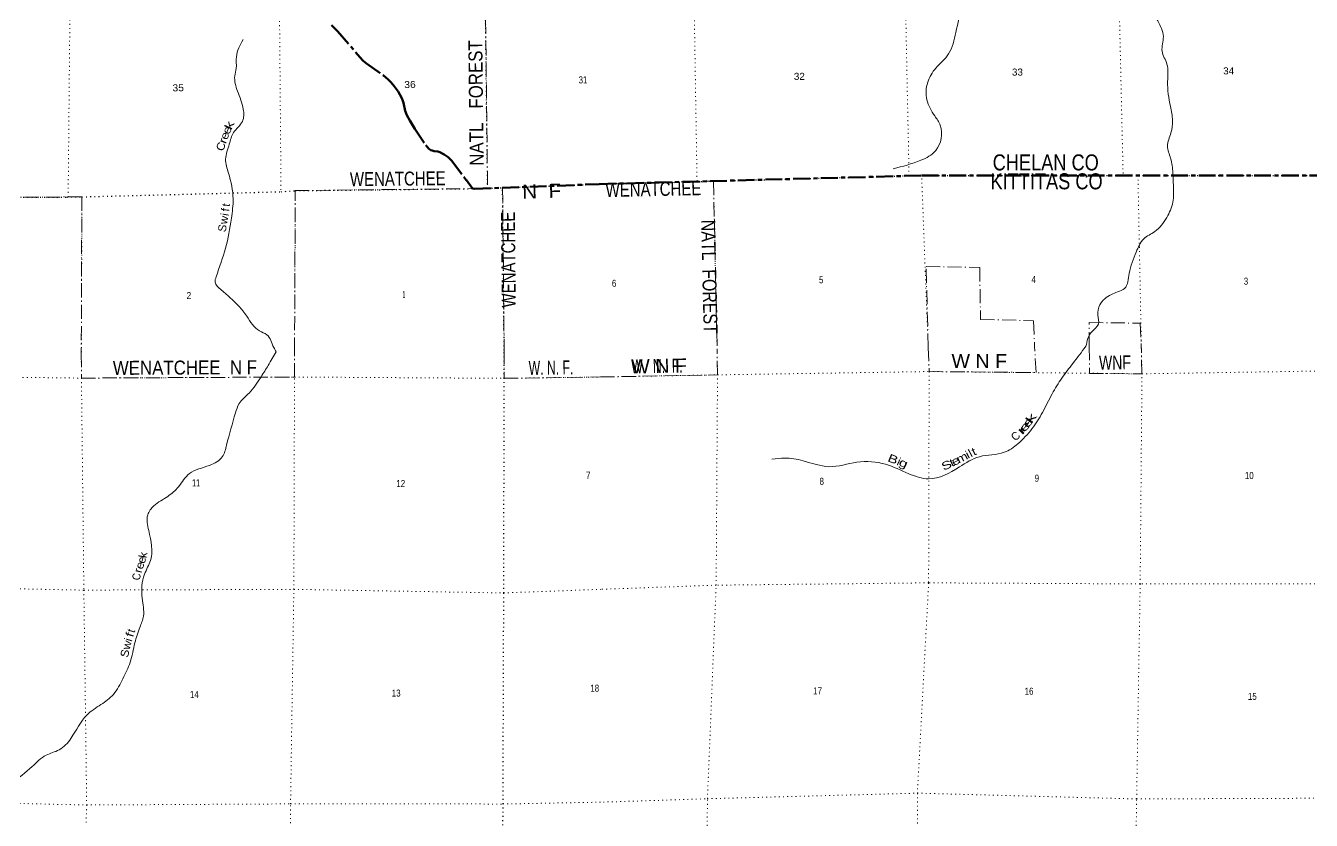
# Model space of a CAD drawing. Header units: feet. Extents: x -8 to 250644, y -192250 to 1368.
# Drawn here: x 141658 to 173797, y -102914 to -83053 of the extents above; entities that cross this region are included whole.
import ezdxf
from ezdxf.enums import TextEntityAlignment as Align

# ---------------------------------------------------------------- set-up
doc = ezdxf.new("R2010")
doc.units = ezdxf.units.FT
doc.header["$LTSCALE"] = 70
for name, pattern in [('DOT_DASHED', [7.7, 5, -1.2, 0.3, -1.2]), ('DOTTED', [1.5, 0.3, -1.2]), ('LONG_DASH_SHORT_DASH', [9.9, 6, -1.2, 1.5, -1.2])]:
    doc.linetypes.add(name, pattern=pattern)
for name, color, linetype, lineweight in [('11', 7, 'LONG_DASH_SHORT_DASH', 60), ('39', 7, 'Continuous', 13), ('44', 7, 'DOT_DASHED', 13), ('6', 7, 'DOTTED', 25), ('7', 7, 'DOTTED', 13)]:
    doc.layers.add(name, color=color, linetype=linetype, lineweight=lineweight)
doc.layers.add('12', color=7, linetype='Continuous')
doc.layers.add('41', color=7, linetype='Continuous')

msp = doc.modelspace()

# ---------------------------------------------------------------- linework, layer by layer
at = {"layer": '11'}
for points in [[(149303.11, -83036.77), (149456.79, -83185.4), (150009.04, -83836.34), (150090.79, -83931.44), (150178.41, -83994.56), (150598.73, -84294.92), (150711.61, -84391.84), (150793.1, -84473.36), (150871.91, -84565.2), (150966.96, -84697.84), (151060.67, -84861.69), (151086.06, -84929.77), (151100.66, -84980.39), (151142.93, -85177.8), (151186.27, -85292.03), (151258.56, -85424.43), (151386.57, -85634.6), (151658.2, -86038.69), (151737, -86127.71), (151788.54, -86165.77), (151815.31, -86175.87), (151868.77, -86186.57), (151961.79, -86198.24), (152011.43, -86212.14), (152118.16, -86274.34), (152217.65, -86342.87), (152304.56, -86425.42), (152674.21, -86911.65), (152827.78, -87118.46), (152832.53, -87124.86), (152873.76, -87131.74), (155995.62, -87012.15)], [(155995.62, -87012.15), (164053.68, -86797.19), (179837.1, -86801.26), (185152.91, -86661.58), (187192.06, -86529.47)]]:
    msp.add_lwpolyline(points, dxfattribs=at)
at = {"layer": '39'}
for points in [[(163347.9, -86629.95), (164037.74, -86417.06), (164409.01, -86174.22), (164521.29, -85541.88), (164383.22, -85307.96), (164186.49, -84905.53), (164208.74, -84465.88), (164411.38, -84112.46), (164728.81, -83759.5), (164910.8, -83218.94), (165024.64, -82552.32), (164980.75, -82135.74), (164764.87, -81209.58), (164644.54, -80648.92), (164713.51, -80238.86), (165080.67, -79393.48), (165285.27, -78886.87), (165516.45, -78708.4), (165901.4, -78435.14), (166356.91, -78017.84), (166746.65, -77800.94), (167360.44, -77474.2), (167856.96, -77560.18), (168579.99, -77568.53), (168908.4, -77433.08), (169345.57, -77149.04), (169556.2, -77089.75), (169923.12, -77121.06), (170011.7, -77119.86), (170234.93, -76949.56), (170442.47, -76809.7), (170993.63, -76765.96), (171158.91, -76777.83), (171568.16, -76663.46), (171945.44, -76418.52), (172090.67, -76287.57), (172516.84, -76084.29), (173132.37, -75737.37), (173371.88, -75429.8), (173526.5, -75099.2), (173610.81, -74930.79), (173765.1, -74576.01), (173741.22, -74149.07), (173593.05, -73764.13), (173661.86, -73491.12), (173747.07, -73240.06), (173800.51, -72872.54), (173923.87, -72463.77), (174080.58, -72288.32), (174426.98, -71993.42), (174706.83, -71840.49), (174802.78, -71743.03)], [(168163.22, -91066.95), (168310.21, -90702.3), (168474.79, -90512.64), (168459.72, -90291.15), (168510.54, -90028.47), (168799.04, -89770.62), (168955.24, -89706.03), (169127.24, -89619.06), (169247.04, -89244.59), (169421.05, -88710.18), (169607.94, -88383.17), (169885.34, -88198.03), (170184.65, -87845.32), (170334.56, -87464.4), (170350.97, -87038.93), (170336.77, -86732.79), (170279.45, -86364.75), (170202.89, -86063.49), (170287.01, -85731.83), (170329.16, -85422.9), (170276.08, -85070.93), (170205.21, -84445.11), (170189.3, -84012.03), (170068.17, -83691.21), (170099.49, -83326), (169957.25, -82932.92), (169528.64, -82060.02), (169382.73, -81394.91), (169472.6, -81041.01), (169539.26, -80757.95), (169483.05, -80472.53), (169491.7, -80218.48), (169600.62, -79932.84), (169812.34, -79655.88), (170025.56, -79489.74), (170294.75, -79292.62), (170559.31, -79200.36), (170979.82, -78876.24), (171331.99, -78561.1), (171371.82, -78379.18), (171389.54, -78050.43), (171576.64, -77739.55), (171673.99, -77492.35), (171742.12, -77168.97), (171897.28, -76878.67), (172038.81, -76622.82), (172127.62, -76339.47), (172225.46, -76218.75)], [(147093.39, -83399.92), (146924.67, -83827.53), (146919.23, -84121.08), (146884.19, -84307.94), (146954.6, -84690.28), (147096.97, -85137.26), (147075.4, -85444.83), (146855.22, -85721.41), (146747.38, -86014.55), (146655.22, -86388.18), (146727.81, -86736.34), (146843.1, -87384.29), (146800.61, -87864.7), (146654.41, -88616.14), (146418.05, -89329), (146393.29, -89465.64), (146536.95, -89649.21), (146980.66, -90057.21), (147184.18, -90315.42), (147503.63, -90680.69), (147685.86, -90777.95), (147858.98, -91094.36), (147921.22, -91202.03)], [(146900.81, -92727.51), (146993.21, -92499.76), (147243.42, -92234.11), (147540.96, -91828.62), (147721.92, -91542.74), (147921.22, -91202.03)], [(168163.22, -91066.95), (167835.47, -91492.9), (167561.39, -91862.36), (167319.7, -92251.64), (167076.78, -92721.52), (166813.13, -93129.16), (166462.61, -93501.42), (166118.6, -93716.46), (165503.9, -93825.46), (164999.31, -94082.44), (164231.5, -94378.35), (163735.22, -94250.43), (163153.37, -94014.59), (162438.52, -93965.46), (161739.32, -94075.32), (161097.97, -93928.73), (160626.41, -93858.99), (160314.77, -93886.34)], [(141003.13, -102339.38), (141321.51, -101996.81), (141816.54, -101572.34), (142169.37, -101285.84), (142492.92, -101154.71), (142789.33, -100866.58), (143190.68, -100277.49), (143539.67, -100021.25), (143850.39, -99767.28), (144085.72, -99374.77), (144270.58, -98964.45), (144386.49, -98480.04), (144511.04, -98092.3), (144601.99, -97809.57), (144569.05, -97364.43), (144627.83, -96761.51), (144778.86, -96419.94), (144734.02, -95674.62), (144709.45, -95279.81), (144863.19, -95053.09), (145212.3, -94817), (145474.76, -94577.46), (145748.75, -94247.16), (146255.19, -94042.26), (146572.19, -93826.54), (146679.2, -93535.64), (146900.81, -92727.51)]]:
    msp.add_spline(points, degree=3, dxfattribs=at)
at = {"layer": '44'}
for p, q in [((143060.71, -87331.3), (143046.71, -91235.82)), ((153579.05, -87104.72), (153619.71, -91166.69))]:
    msp.add_line(p, q, dxfattribs=at)
for points in [[(155959.86, -81811.76), (153143.01, -81829.92), (153205.04, -87121.54)], [(155995.63, -87012.73), (158853.44, -86936.39), (158942.37, -91130.01)], [(143060.71, -87331.3), (132176.09, -87402.91), (127355.96, -87444.84), (127333.18, -89410.11), (125996.2, -89397.13), (125968.91, -87970.76), (124800.84, -87929.83)], [(148378.67, -91201.57), (148396.65, -87175.32), (153205.04, -87121.54)], [(164221.33, -91092.41), (164167.02, -89070.53), (165507.26, -89096.42), (165528.63, -90395.71), (166854.82, -90425.81), (166881.23, -91073)], [(168242.48, -91062.94), (168245.63, -90475.25), (169521.33, -90487.83), (169548.03, -91053.22)], [(143046.71, -91235.82), (143050.94, -91861.29), (148377.86, -91834.2), (148378.67, -91201.57)], [(153619.71, -91166.69), (153620.79, -91866.86), (156028.78, -91833.56)], [(156028.78, -91833.56), (158952.99, -91780.63), (158942.37, -91130.01)], [(164221.33, -91092.41), (164243.47, -91697.18), (166916.61, -91722.81), (166881.23, -91073)], [(168242.48, -91062.94), (168255.12, -91747.25), (169564.31, -91753.87), (169548.03, -91053.22)]]:
    msp.add_lwpolyline(points, dxfattribs=at)
at = {"layer": '6'}
msp.add_line((153619.71, -91166.69), (153579.25, -87104.71), dxfattribs=at)
for points in [[(153205.01, -87119.4), (153143.01, -81829.92), (153076.76, -76612.49), (153000.12, -71310.82), (152919.12, -66145.39), (152919.12, -65961.84), (152879.83, -60796.41), (152842.48, -55545.8), (152750.96, -50015.74), (152696.33, -45336.72)], [(155995.62, -87012.15), (158438.57, -86950.71), (158853.44, -86936.39), (163736.47, -86803.98), (164060.73, -86798.02), (169095.25, -86795.85), (169471.98, -86799.43), (174269.35, -86800.56), (174625.81, -86796.99), (179505.67, -86799.92), (179842.31, -86803.55), (184770.53, -86673.47), (185165.16, -86661.54), (187192.06, -86529.47)], [(124798.28, -87465.31), (126830.41, -87445.03), (127355.96, -87444.84), (132155.68, -87402.61), (132480.86, -87402.61), (137460.02, -87366.09), (137817.37, -87366.09), (142685.47, -87335.08), (143060.71, -87331.3), (148040.56, -87202.2), (148396.65, -87175.32), (153205.04, -87121.54), (153579.04, -87103.91), (155995.62, -87012.15)], [(153634.98, -118497.46), (153485.71, -113184.45), (153568.1, -107867.89), (153591.8, -102507.39), (153609.97, -97231.55), (153620.79, -91866.86), (153619.71, -91166.69)]]:
    msp.add_lwpolyline(points, dxfattribs=at)
at = {"layer": '7'}
for p, q in [((142719.05, -87333.55), (142766.85, -82304.38)), ((158853.44, -86936.39), (158942.37, -91130.01)), ((164221.33, -91092.41), (164054.71, -86798.03)), ((169464.75, -86798.59), (169548.03, -91053.22)), ((143052.05, -91213.4), (143060.71, -87331.3)), ((148396.65, -87175.32), (148378.67, -91201.57))]:
    msp.add_line(p, q, dxfattribs=at)
for points in [[(163740.95, -86803.9), (163638.37, -81742.79), (163497.08, -76347.55), (163311.89, -71279.39), (163422, -65860.59), (163524.54, -60627.31), (163540.54, -55397.21), (163505.77, -49986.42), (163625.65, -45260.37)], [(147767.87, -71464.59), (147856.7, -76723.18), (147996.18, -81885.47), (148040.56, -87202.2)], [(168897.93, -77826.55), (168974.47, -81581.83), (169092.92, -86795.83)], [(158320.54, -78136.9), (158356.98, -81767.49), (158441.1, -86947.4)], [(143046.71, -91235.82), (143050.94, -91861.29), (143111.22, -97160.56), (143182.28, -102532.52), (143020.89, -107779.08), (142978.66, -113075.22), (142934.68, -118413.7)], [(148299.91, -118450.44), (148235.13, -113116.72), (148303.5, -107814.36), (148279.16, -102504.55), (148361.28, -97143.66), (148377.86, -91834.2), (148378.67, -91201.57)], [(158807.23, -118329.79), (158704.7, -112991.91), (158652.65, -107671.64), (158701.46, -102376.54), (158918.88, -97037.42), (158952.99, -91780.63), (158942.37, -91130.01)], [(164221.33, -91092.41), (164243.47, -91697.18), (164230.78, -96979.32), (163950.19, -102236.49), (163975.96, -107544.93), (164041.8, -112834.84), (164061.18, -118312.58)], [(169349.52, -118313.15), (169370.42, -113044.52), (169356.06, -107669.48), (169431.09, -102380.16), (169519.37, -97006.08), (169564.31, -91753.87), (169548.03, -91053.22)], [(124823.23, -91998.93), (127307.38, -92023.37), (132544.97, -91969.46), (137906.9, -91796.65), (143050.94, -91861.29), (148377.86, -91834.2), (153620.79, -91866.86), (156028.78, -91833.56)], [(156028.78, -91833.56), (158952.99, -91780.63), (164243.47, -91697.18), (169564.31, -91753.87), (174854.14, -91671.84), (180110.36, -91711.28), (185439.98, -91791.73), (187235.47, -91789.37)], [(124852.49, -97317.71), (127132.58, -97325.41), (132446.21, -97245.83), (137945.06, -97060.02), (143111.22, -97160.56), (148361.27, -97141.64), (153609.97, -97231.55), (156065.28, -97140.3)], [(187278.4, -96991.61), (185449.84, -96977.77), (180115.6, -96879.95), (174833.85, -97004.37), (169519.37, -97006.08), (164230.78, -96979.32), (158918.88, -97037.42), (156065.28, -97140.3)], [(156101.87, -102460.08), (158701.46, -102376.54), (163950.19, -102236.49), (169431.09, -102380.16), (174743.37, -102360.34), (180074.48, -102207.36), (185372.69, -102189.7), (187321.68, -102234.54)], [(124881.69, -102625.71), (127188.34, -102622.82), (132459.89, -102458.98), (137828.61, -102409.05), (143182.28, -102532.52), (148279.16, -102504.55), (153591.8, -102507.39), (156101.87, -102460.08)]]:
    msp.add_lwpolyline(points, dxfattribs=at)

# ---------------------------------------------------------------- texts
at = {"layer": '12', "width": 0.85}
for s, p in [('CHELAN CO', (165832.25, -86669.78)), ('KITTITAS CO', (165777.07, -87141.97))]:
    msp.add_text(s, height=400, rotation=359.985, dxfattribs=at).set_placement(p)
at = {"layer": '41'}
for s, rotation, width, p in [('k', 65.568, 1.5, (146839.23, -85582.47)), ('e', 70.196, 1.2, (146723.53, -85837.1)), ('e', 65.396, 1.3, (146780.78, -85702.1)), ('C', 70.512, 1.1, (146630.37, -86105.4)), ('r', 70.512, 1.35, (146680.8, -85962.89)), ('S', 80.255, 1.05, (146671.58, -88129.9)), ('w', 80.255, 1.05, (146708.74, -87927.01)), ('e', 51.532, 1.75, (166790.11, -93027.12)), ('k', 53.867, 1.9, (166869.78, -92923.59)), ('r', 44.871, 2.25, (166628.23, -93229.34)), ('e', 48.409, 1.9, (166709.26, -93134.54)), ('B', 337.898, 1.4, (163304.22, -93977.53)), ('i', 335.639, 1.1, (163446.89, -94037.62)), ('e', 25.466, 1.35, (164947.28, -94018.61)), ('m', 26.923, 1.25, (165109.41, -93936.81)), ('i', 28.105, 1.25, (165249.44, -93863.16)), ('l', 28.105, 1.15, (165320.42, -93825.1)), ('t', 25.41, 1.25, (165404.44, -93784.14)), ('g', 335.639, 1.45, (163562.84, -94076.84)), ('S', 25.466, 1.4, (164719.65, -94126.69)), ('t', 25.466, 1.25, (164852.8, -94063.6)), ('k', 80.386, 1.1, (144690.78, -96298.65)), ('e', 72.454, 1.15, (144650.8, -96436.01)), ('r', 76.902, 1.15, (144559.73, -96694.1)), ('e', 70.693, 1.2, (144603.29, -96574.41)), ('C', 81.577, 0.9, (144525.13, -96838.71)), ('f', 73.195, 1.3, (144352.99, -98306.22)), ('S', 78.303, 1.1, (144233.76, -98761.34)), ('w', 76.389, 1.15, (144282.2, -98557.78))]:
    msp.add_text(s, height=200, rotation=rotation, dxfattribs=dict(at, width=width)).set_placement(p, align=Align.CENTER)
for s, rotation, p in [('f', 83.124, (146749.25, -87666.89)), ('t', 83.124, (146763.77, -87546.51)), ('i', 80.596, (146732.29, -87787.56)), ('C', 41.772, (166469.1, -93383.66)), ('t', 72.188, (144386.72, -98206.88)), ('i', 73.195, (144317.48, -98429.38))]:
    msp.add_text(s, height=200, rotation=rotation, dxfattribs=at).set_placement(p, align=Align.CENTER)
at = {"layer": '44'}
for s, rotation, width, p in [('NATL   FOREST', 90.672, 0.9, (153109.09, -86550.7)), ('WENATCHEE', 0.641, 0.8, (149764.91, -87066.05)), ('N  F', 1.916, 1.1, (154076.29, -87379.62)), ('WENATCHEE', 1.186, 0.8, (156158.56, -87336.97)), ('WENATCHEE', 90.571, 0.8, (153911.3, -90094.21)), ('NATL  FOREST', 271.284, 0.85, (158543.74, -87906.72)), ('W N F', 359.86, 1.05, (164800.91, -91606.02)), ('WENATCHEE  N F', 0.291, 0.9, (143837.39, -91782.29)), ('W. N. F.', 0.792, 0.65, (154234.78, -91783.36)), ('W.  N.  F.', 1.037, 0.65, (156799.5, -91744.6)), ('W N F', 1.037, 1.05, (156799.5, -91744.6)), ('WNF', 0.24, 0.75, (168489.21, -91648.42))]:
    msp.add_text(s, height=350, rotation=rotation, dxfattribs=dict(at, width=width)).set_placement(p)
at = {"layer": '7'}
for s, width, p in [('33', 1.05, (166314.71, -84298.8)), ('34', 1.05, (171594, -84269.44)), ('32', 1.05, (160862, -84406.3)), ('5', 0.85, (161489.62, -89490.75)), ('4', 0.85, (166801.09, -89484.73)), ('6', 0.85, (156311.62, -89579.03)), ('3', 0.85, (172109.93, -89527.23)), ('11', 0.65, (145816.42, -94565.92)), ('12', 0.85, (150923.05, -94581.73)), ('7', 0.85, (155665.62, -94376.45)), ('8', 0.85, (161504.05, -94529.03)), ('9', 0.85, (166881.07, -94449.97)), ('10', 0.85, (172135.94, -94384.98)), ('18', 0.85, (155772.64, -99699.81)), ('17', 0.85, (161343.08, -99765.81)), ('16', 0.85, (166630.53, -99774.73)), ('14', 0.85, (145762.83, -99857.29)), ('13', 0.85, (150809.3, -99821.6)), ('15', 0.85, (172212.1, -99904.15))]:
    msp.add_text(s, height=175, dxfattribs=dict(at, width=width)).set_placement(p)
for s, width, p in [('35', 1.1, (145328.2, -84693.95)), ('36', 1.1, (151122.73, -84612.58)), ('31', 0.85, (155481.82, -84495.15)), ('2', 0.9, (145680.63, -89885.4)), ('1', 0.45, (151077.45, -89858.78))]:
    msp.add_text(s, height=175, rotation=1, dxfattribs=dict(at, width=width)).set_placement(p)

doc.saveas('drawing.dxf')
